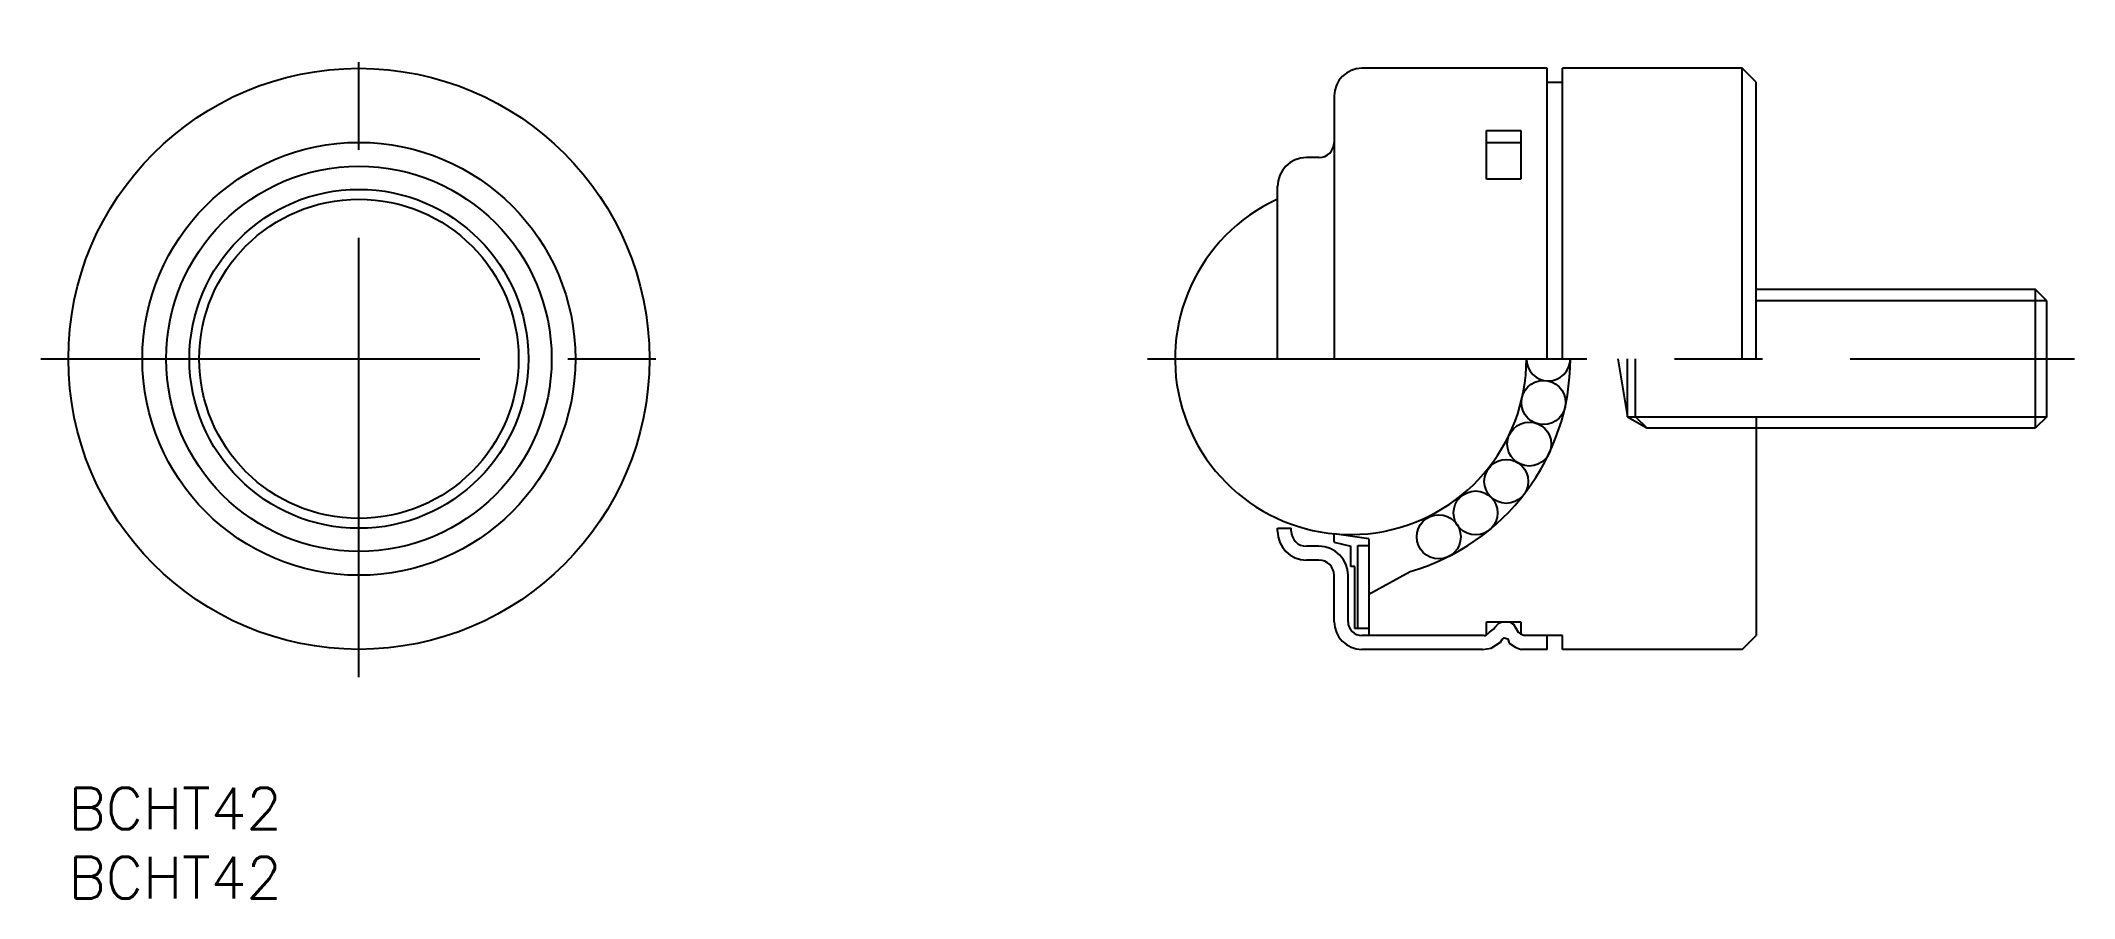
# Model space of a CAD drawing. Extents: x -23 to 124, y -39 to 23.
import ezdxf

# ---------------------------------------------------------------- set-up
doc = ezdxf.new("R2010")
doc.units = 0
doc.linetypes.add('CENTER', pattern=[50.8, 31.75, -6.35, 6.35, -6.35])
doc.layers.get('0').update_dxf_attribs({"linetype": 'CONTINUOUS'})
doc.layers.add('CENTER', color=1, linetype='CONTINUOUS')
doc.styles.get("Standard").update_dxf_attribs({"font": 'txt.shx', "height": 3, "bigfont": 'bigfont.shx'})

# ---------------------------------------------------------------- blocks, each defined once
blk = doc.blocks.new('*U2')
at = {"color": 7, "linetype": 'CONTINUOUS'}
blk.add_text('BCHT42', height=3, dxfattribs=at).set_placement((-21, -39))
blk = doc.blocks.new('*U3')
at = {"color": 7, "linetype": 'CONTINUOUS'}
blk.add_text('BCHT42', height=3, dxfattribs=at).set_placement((-21, -34))

msp = doc.modelspace()

# ---------------------------------------------------------------- linework, layer by layer
at = {"color": 7, "linetype": 'CONTINUOUS'}
for p, q in [((85.89, 21), (72.49, 21)), ((85.89, 0), (85.89, 21)), ((99.99, 21), (86.99, 21)), ((86.99, 0), (86.99, 21)), ((99.99, 0), (99.99, 21)), ((100.99, 20), (99.99, 21)), ((100.99, 0), (100.99, 20)), ((70.49, 19), (70.49, 0)), ((81.49, 16.51), (83.99, 16.51)), ((81.49, 12.98), (81.49, 16.51)), ((83.99, 16.51), (83.99, 12.98)), ((81.49, 15.63), (83.99, 15.63)), ((69.39, 14.55), (68.49, 14.55)), ((66.39, 0), (66.39, 12.45)), ((83.99, 12.98), (81.49, 12.98)), ((121.17, 5), (100.99, 5)), ((121.17, -5), (121.17, 5)), ((121.99, 4.19), (121.17, 5)), ((121.99, -4.19), (121.99, 4.19)), ((91, 0), (91.69, -4.19)), ((91.69, -4.19), (91.69, 0)), ((92.28, -4.19), (92.28, 0)), ((91.69, -4.19), (93.09, -5)), ((92.28, -4.19), (93.09, -5)), ((100.99, -4.19), (100.99, -20)), ((121.99, -4.19), (121.17, -5)), ((93.09, -5), (121.17, -5)), ((66.39, -12.45), (66.39, -12.25)), ((66.39, -12.25), (67.39, -12.25)), ((67.39, -12.45), (67.39, -12.25)), ((72.99, -13), (70.49, -12.64)), ((70.49, -13.25), (70.49, -12.64)), ((72.99, -13), (72.99, -20)), ((69.39, -13.55), (68.49, -13.55)), ((69.39, -14.55), (68.49, -14.55)), ((70.49, -13.25), (71.69, -13.54)), ((71.69, -15), (71.69, -13.54)), ((72.19, -19.5), (72.19, -13.5)), ((72.19, -13.5), (72.99, -13.5)), ((70.49, -19), (70.49, -15.65)), ((71.49, -19), (71.49, -15.65)), ((71.99, -15), (71.69, -15)), ((71.99, -19.5), (71.99, -15)), ((72.99, -17), (75.99, -15.38)), ((81.49, -19), (83.99, -19)), ((81.49, -19.95), (81.49, -19)), ((83.99, -19), (83.99, -19.9)), ((72.99, -19.5), (71.99, -19.5)), ((81.34, -20), (72.49, -20)), ((86.99, -20), (84.25, -20)), ((85.89, -21), (85.89, -20)), ((86.99, -21), (86.99, -20)), ((99.99, -21), (100.99, -20)), ((81.22, -21), (72.49, -21)), ((85.89, -21), (84.02, -21)), ((99.99, -21), (86.99, -21))]:
    msp.add_line(p, q, dxfattribs=at)
at = {"color": 3, "linetype": 'CONTINUOUS'}
for p, q in [((121.99, 4.19), (100.99, 4.19)), ((91.69, -4.19), (121.99, -4.19))]:
    msp.add_line(p, q, dxfattribs=at)
at = {"color": 7, "linetype": 'CONTINUOUS'}
for points in [[(85.89, 20), (86.99, 20)], [(81.34, -20), (81.44, -19.99), (81.71, -19.77), (82, -19.55), (82.11, -19.42), (82.4, -19.1), (82.63, -19), (83.18, -19.02), (83.44, -19.18), (83.79, -19.75), (83.96, -19.89), (84.25, -20)], [(81.22, -21), (81.84, -20.91), (82.18, -20.69), (82.5, -20.47), (82.63, -20.29), (82.78, -20.16), (82.78, -20.16), (83.03, -20.24), (83.15, -20.56), (83.54, -20.83), (83.75, -20.91), (84.02, -21)]]:
    msp.add_lwpolyline(points, dxfattribs=at)
for centre, radius in [((0, 0), 21), ((0, 0), 15.65), ((0, 0), 13.93), ((0, 0), 12.25), ((0, 0), 11.54), ((85.62, -3.16), 1.59), ((84.59, -6.16), 1.59), ((82.93, -8.86), 1.59), ((80.71, -11.14), 1.59), ((78.05, -12.87), 1.59)]:
    msp.add_circle(centre, radius, dxfattribs=at)
for centre, radius, start, end in [((72.49, 19), 2, 90, 180), ((69.39, 15.65), 1.1, 270, 0), ((68.49, 12.45), 2.1, 90, 180), ((71.69, 0), 12.7, 114.6657, 0), ((71.56, 0), 16, 286.0552, 0), ((85.97, 0), 1.59, 180, 0), ((68.49, -12.45), 2.1, 180, 270), ((68.49, -12.45), 1.1, 180, 270), ((69.39, -15.65), 2.1, 0, 90), ((69.39, -15.65), 1.1, 0, 90), ((72.49, -19), 2, 180, 270), ((72.49, -19), 1, 180, 270)]:
    msp.add_arc(centre, radius, start, end, dxfattribs=at)
at = {"layer": 'CENTER', "color": 1, "linetype": 'CENTER'}
for p, q in [((0, -23), (0, 23)), ((-23, 0), (23, 0)), ((56.99, 0), (123.99, 0))]:
    msp.add_line(p, q, dxfattribs=at)

# ---------------------------------------------------------------- block references
at = {"color": 7, "linetype": 'CONTINUOUS'}
for name in ['*U3', '*U2']:
    msp.add_blockref(name, (0, 0), dxfattribs=at)

doc.saveas('drawing.dxf')
